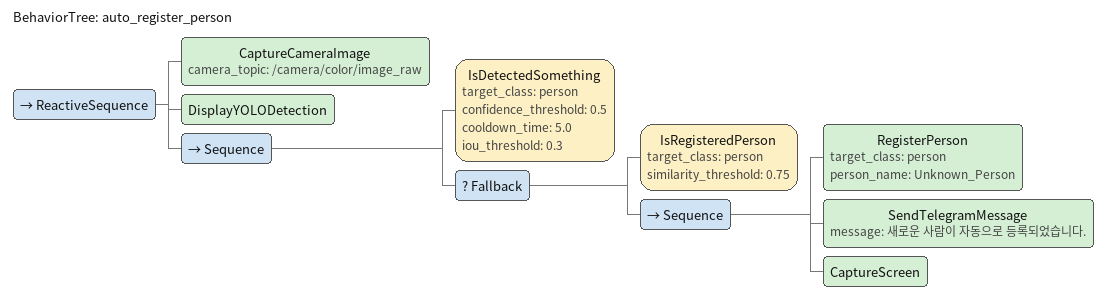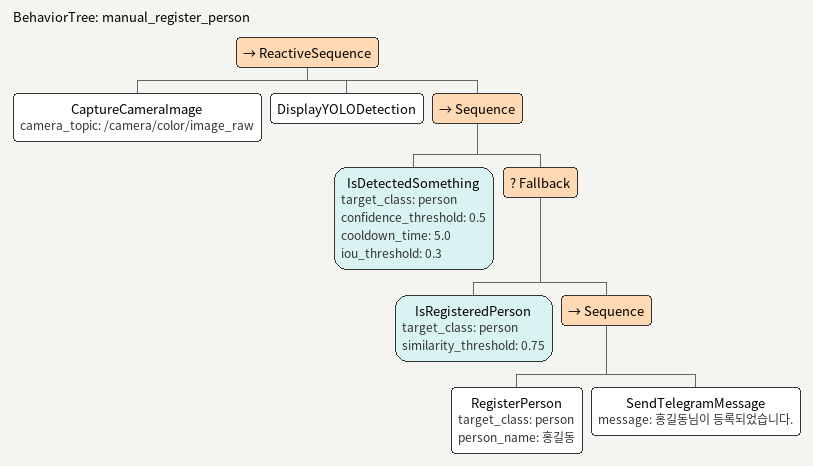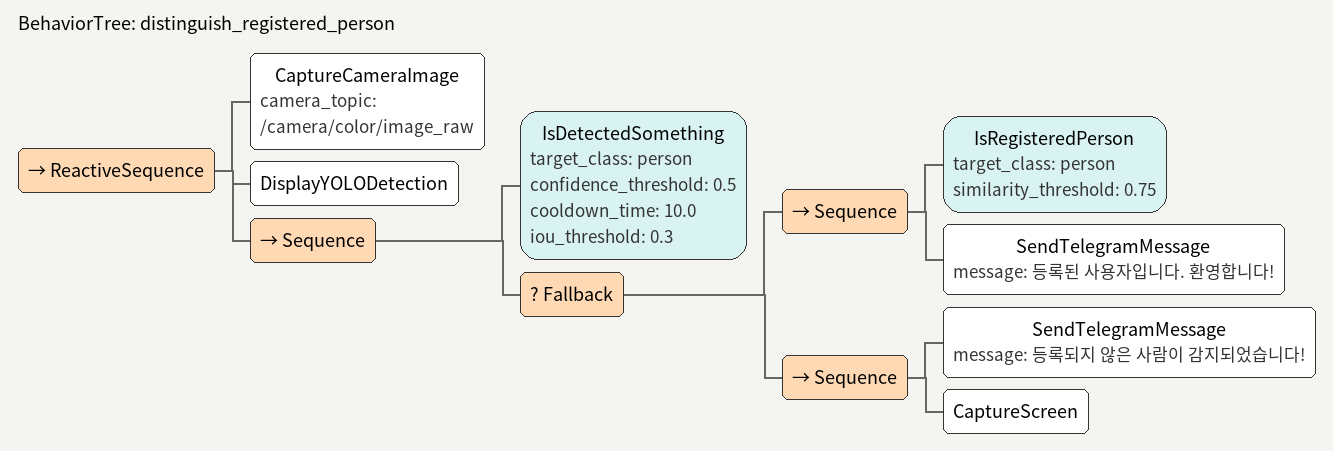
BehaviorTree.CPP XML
<?xml version="1.0" encoding="UTF-8"?>
<root BTCPP_format="4">
  <!-- 예제 1: 사람 감지 후 자동 등록 -->
  <BehaviorTree ID="auto_register_person">
    <ReactiveSequence>
      <CaptureCameraImage camera_topic="/camera/color/image_raw"/>
      <DisplayYOLODetection/>
      <Sequence>
        <!-- 사람 감지 -->
        <IsDetectedSomething target_class="person"
                             confidence_threshold="0.5"
                             cooldown_time="5.0"
                             iou_threshold="0.3"/>

        <!-- 등록된 사람인지 확인 -->
        <Fallback>
          <!-- 이미 등록된 사람이면 통과 -->
          <IsRegisteredPerson target_class="person" similarity_threshold="0.75"/>

          <!-- 등록되지 않은 사람이면 등록 -->
          <Sequence>
            <!-- blackboard에 사람 이름 설정 (여기서는 기본값 사용) -->
            <RegisterPerson target_class="person" person_name="Unknown_Person"/>
            <SendTelegramMessage message="새로운 사람이 자동으로 등록되었습니다."/>
            <CaptureScreen/>
          </Sequence>
        </Fallback>
      </Sequence>
    </ReactiveSequence>
  </BehaviorTree>

  <!-- 예제 2: 수동 등록 (특정 이름으로 등록) -->
  <BehaviorTree ID="manual_register_person">
    <ReactiveSequence>
      <CaptureCameraImage camera_topic="/camera/color/image_raw"/>
      <DisplayYOLODetection/>
      <Sequence>
        <!-- 사람 감지 -->
        <IsDetectedSomething target_class="person"
                             confidence_threshold="0.5"
                             cooldown_time="5.0"
                             iou_threshold="0.3"/>

        <!-- 등록되지 않은 사람이면 등록 -->
        <Fallback>
          <IsRegisteredPerson target_class="person" similarity_threshold="0.75"/>
          <Sequence>
            <!-- blackboard에서 person_name을 가져오거나, XML 파라미터 사용 -->
            <RegisterPerson target_class="person" person_name="홍길동"/>
            <SendTelegramMessage message="홍길동님이 등록되었습니다."/>
          </Sequence>
        </Fallback>
      </Sequence>
    </ReactiveSequence>
  </BehaviorTree>

  <!-- 예제 3: 등록된 사람과 등록되지 않은 사람 구분 처리 -->
  <BehaviorTree ID="distinguish_registered_person">
    <ReactiveSequence>
      <CaptureCameraImage camera_topic="/camera/color/image_raw"/>
      <DisplayYOLODetection/>
      <Sequence>
        <!-- 사람 감지 -->
        <IsDetectedSomething target_class="person"
                             confidence_threshold="0.5"
                             cooldown_time="10.0"
                             iou_threshold="0.3"/>

        <!-- 등록된 사람인지 확인 -->
        <Fallback>
          <!-- 등록된 사람: 환영 메시지 -->
          <Sequence>
            <IsRegisteredPerson target_class="person" similarity_threshold="0.75"/>
            <SendTelegramMessage message="등록된 사용자입니다. 환영합니다!"/>
          </Sequence>

          <!-- 등록되지 않은 사람: 경고 및 등록 옵션 -->
          <Sequence>
            <SendTelegramMessage message="등록되지 않은 사람이 감지되었습니다!"/>
            <CaptureScreen/>
            <!-- 필요시 자동 등록 또는 수동 등록 -->
          </Sequence>
        </Fallback>
      </Sequence>
    </ReactiveSequence>
  </BehaviorTree>

</root>
